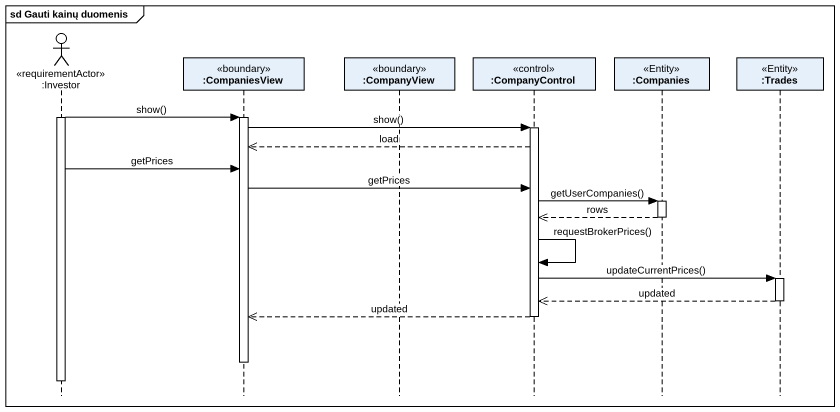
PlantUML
@startuml
mainframe sd Gauti kainų duomenis
hide footbox
actor ":Investor" as Investor <<requirementActor>>
participant ":CompaniesView" as CompaniesView <<boundary>>
participant ":CompanyView" as CompanyView <<boundary>>
participant ":CompanyControl" as CompanyControl <<control>>
participant ":Companies" as Companies <<Entity>>
participant ":Trades" as Trades <<Entity>>

activate Investor
Investor -> CompaniesView : show()
activate CompaniesView
CompaniesView -> CompanyControl : show()
activate CompanyControl
CompanyControl -->> CompaniesView : load
Investor -> CompaniesView : getPrices
CompaniesView -> CompanyControl : getPrices
CompanyControl -> Companies : getUserCompanies()
activate Companies
Companies -->> CompanyControl : rows
deactivate Companies
CompanyControl -> CompanyControl : requestBrokerPrices()
CompanyControl -> Trades : updateCurrentPrices()
activate Trades
Trades -->> CompanyControl : updated
deactivate Trades
CompanyControl -->> CompaniesView : updated
deactivate CompanyControl
deactivate CompaniesView
deactivate Investor
@enduml
